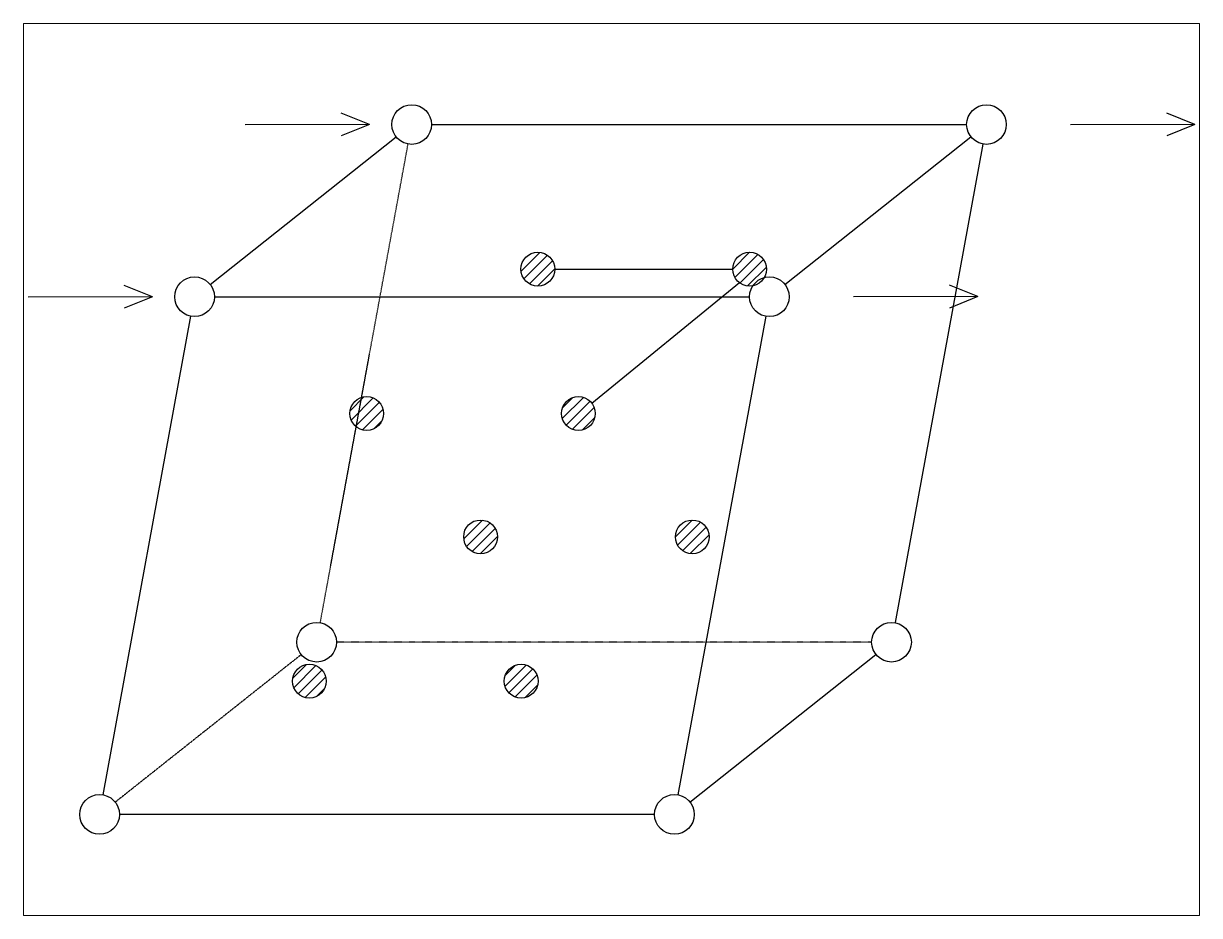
# Paper-space layout '布局2' of a CAD drawing. Header units: millimetres. Extents: x 26 to 231, y 20 to 176.
# The model-space entities are those that its viewports show. They can reach past a viewport. Long polylines and large blocks are cut down to what shows.
import ezdxf

# ---------------------------------------------------------------- set-up
doc = ezdxf.new("R2010")
doc.units = ezdxf.units.MM
doc.linetypes.add('ACAD_ISO03W100', pattern=[30, 12, -18])

msp = doc.modelspace()

# ---------------------------------------------------------------- hatches: boundary and pattern name
h = msp.add_hatch()
h.set_pattern_fill('ANSI31', color=256, scale=0.003)
h.set_pattern_definition([(45, (0.073636, 0.343963), (-0.00673519209, 0.00673519209), [])])
h.paths.add_polyline_path([(1933.3439, 1454.1865, 1), (1933.3873, 1454.1865, 1)])
h.paths.add_polyline_path([(1933.6072, 1454.3719, 1), (1933.5638, 1454.3719, 1)])
h.paths.add_polyline_path([(1933.8358, 1454.3719, 1), (1933.8792, 1454.3719, 1)])
h.paths.add_polyline_path([(1933.6593, 1454.1865, 1), (1933.6159, 1454.1865, 1)])
h = msp.add_hatch()
h.set_pattern_fill('ANSI31', color=256, scale=0.003)
h.paths.add_polyline_path([(1933.2703, 1453.8425, 1), (1933.3137, 1453.8425, 1)])
h.paths.add_polyline_path([(1933.5336, 1454.0279, 1), (1933.4902, 1454.0279, 1)])
h.paths.add_polyline_path([(1933.7622, 1454.0279, 1), (1933.8056, 1454.0279, 1)])
h.paths.add_polyline_path([(1933.5857, 1453.8425, 1), (1933.5423, 1453.8425, 1)])
h = msp.add_hatch()
h.set_pattern_fill('ANGLE', color=256)
h.set_pattern_definition([(0, (0, 0), (0, 6.985), [5.08, -1.905]), (90, (0, 0), (-6.985, 4e-16), [5.08, -1.905])])
h.paths.add_polyline_path([(1932.997, 1453.6713, 1), (1933.048, 1453.6713, 1)])
h.paths.add_polyline_path([(1933.7354, 1453.6713, 1), (1933.7864, 1453.6713, 1)])
h.paths.add_polyline_path([(1934.0653, 1453.8926, 1), (1934.0143, 1453.8926, 1)])
h.paths.add_polyline_path([(1933.2759, 1453.8926, 1), (1933.3269, 1453.8926, 1)])

# ---------------------------------------------------------------- linework, layer by layer
for p, q in [((1933.4489, 1454.5578), (1934.1363, 1454.5578)), ((1934.1572, 1454.5327), (1934.0444, 1453.9177))]:
    msp.add_line(p, q)
at = {"linetype": 'ACAD_ISO03W100', "ltscale": 0.001}
for p, q in [((1933.306, 1453.9177), (1933.4188, 1454.5327)), ((1934.0143, 1453.8926), (1933.3269, 1453.8926))]:
    msp.add_line(p, q, dxfattribs=at)
for points in [[(1933.3692, 1454.5578), (1933.3329, 1454.5724)], [(1934.4296, 1454.558), (1934.3933, 1454.5725)], [(1933.3692, 1454.5578), (1933.2095, 1454.5574)], [(1933.3692, 1454.5578), (1933.333, 1454.5431)], [(1934.4296, 1454.558), (1934.2699, 1454.5576)], [(1934.4296, 1454.558), (1934.3934, 1454.5433)], [(1933.1645, 1454.3524), (1933.4034, 1454.542)], [(1933.9029, 1454.3524), (1934.1418, 1454.542)], [(1933.6072, 1454.3719), (1933.8358, 1454.3719)], [(1933.8447, 1454.3544), (1933.655, 1454.1994)], [(1933.0903, 1454.3365), (1933.054, 1454.3511)], [(1934.1507, 1454.3367), (1934.1145, 1454.3513)], [(1933.0903, 1454.3365), (1932.9306, 1454.3361)], [(1933.0903, 1454.3365), (1933.0541, 1454.3218)], [(1933.17, 1454.3365), (1933.8574, 1454.3365)], [(1934.1507, 1454.3367), (1933.991, 1454.3363)], [(1934.1507, 1454.3367), (1934.1145, 1454.322)], [(1933.0271, 1453.6964), (1933.1399, 1454.3114)], [(1933.8783, 1454.3114), (1933.7655, 1453.6964)], [(1933.7809, 1453.6871), (1934.0198, 1453.8767)], [(1933.7354, 1453.6713), (1933.048, 1453.6713)]]:
    msp.add_lwpolyline(points)
msp.add_lwpolyline([(1933.0425, 1453.6871), (1933.2814, 1453.8767)], dxfattribs=at)
for centre, radius in [((1933.4234, 1454.5578), 0.0255), ((1934.1618, 1454.5578), 0.0255), ((1933.5855, 1454.3719), 0.0217), ((1933.8575, 1454.3719), 0.0217), ((1933.1445, 1454.3365), 0.0255), ((1933.8829, 1454.3365), 0.0255), ((1933.3656, 1454.1865), 0.0217), ((1933.6376, 1454.1865), 0.0217), ((1933.5119, 1454.0279), 0.0217), ((1933.7839, 1454.0279), 0.0217), ((1933.3014, 1453.8926), 0.0255), ((1934.0398, 1453.8926), 0.0255), ((1933.292, 1453.8425), 0.0217), ((1933.564, 1453.8425), 0.0217), ((1933.0225, 1453.6713), 0.0255), ((1933.7609, 1453.6713), 0.0255)]:
    msp.add_circle(centre, radius)

psp = doc.layouts.new('布局2')

# ---------------------------------------------------------------- viewports
at = {"layer": '0'}
psp.add_viewport(center=(128.5, 97.5), size=(205.6, 156), view_center_point=(1933.6801, 1454.1145), view_height=1.146205, dxfattribs=at)

doc.saveas('drawing.dxf')
